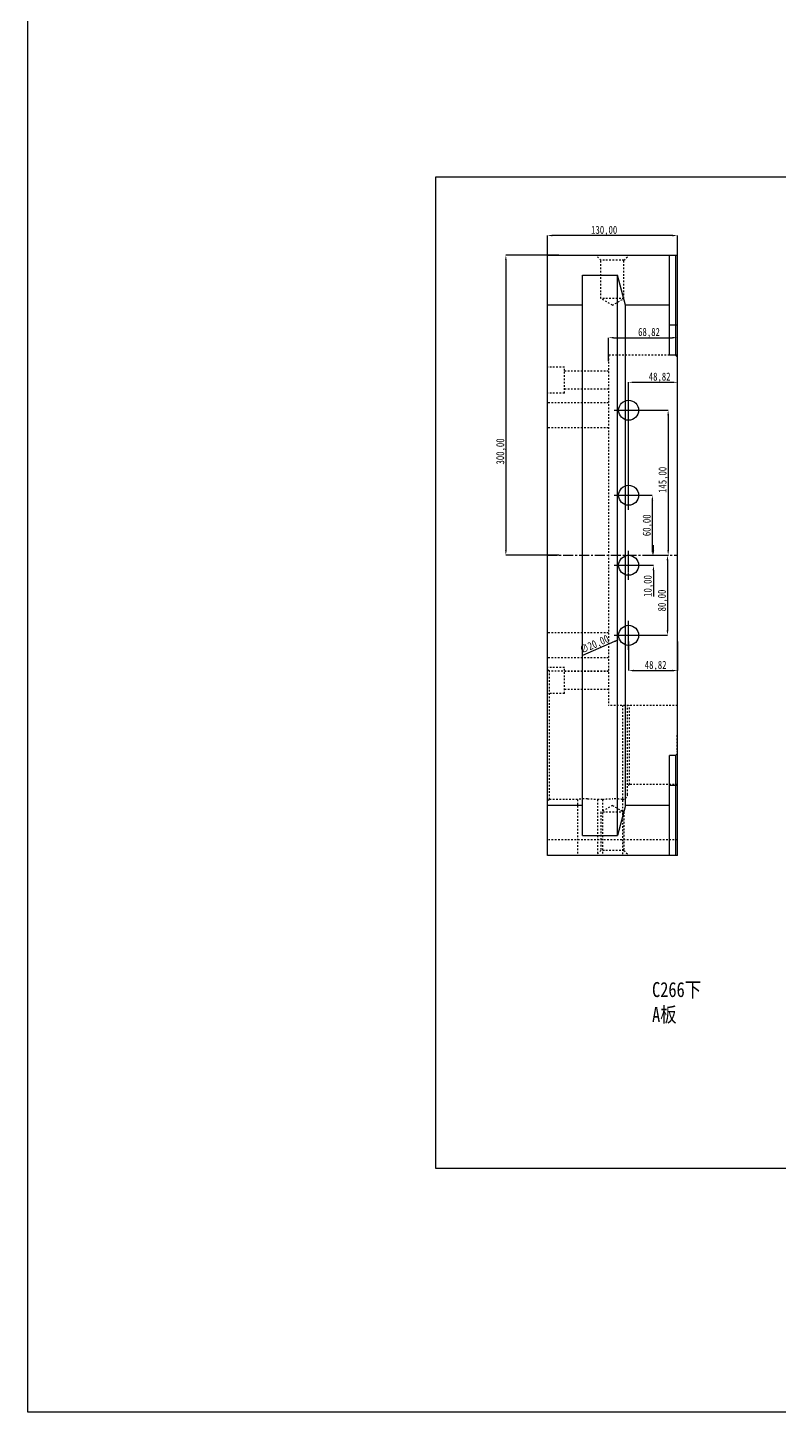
# Model space of a CAD drawing. Header units: millimetres. Extents: x 1727 to 4210, y -6182 to 759.
# Drawn here: x 1727 to 2478, y -6182 to -4798 of the extents above; entities that cross this region are included whole.
import ezdxf

# ---------------------------------------------------------------- set-up
doc = ezdxf.new("R2010")
doc.units = ezdxf.units.MM
doc.header["$LTSCALE"] = 16.335
doc.header["$PDMODE"] = 3
doc.header["$PDSIZE"] = 0.3125
doc.linetypes.add('CENTER', pattern=[0.6, 0.375, -0.075, 0.075, -0.075])
doc.linetypes.add('HIDDEN', pattern=[0.2, 0.1, -0.1])
doc.layers.get('0').update_dxf_attribs({"linetype": 'CONTINUOUS'})
doc.layers.get('Defpoints').update_dxf_attribs({"linetype": 'CONTINUOUS'})
doc.layers.add('DEFAULT_2', color=8, linetype='HIDDEN')
doc.styles.get("Standard").update_dxf_attribs({"font": 'txt', "width": 0.8})
doc.dimstyles.new('mold', dxfattribs={"dimtxt": 8, "dimasz": 5, "dimexe": 0, "dimexo": 0, "dimgap": 0, "dimtad": 1, "dimzin": 1, "dimtxsty": 'Standard', "dimcen": 0, "dimclrd": 4, "dimclre": 4, "dimclrt": 6, "dimazin": 0, "dimtfac": 1, "dimtofl": 0, "dimtmove": 0, "dimatfit": 3, "dimfxl": 0, "dimarcsym": 0})

# ---------------------------------------------------------------- blocks, each defined once
blk = doc.blocks.new('*D330')
at = {"color": 4, "lineweight": -2}
for p, q in [((2258.2, -5024.9), (2205.2, -5024.9)), ((2205.2, -5029.9), (2205.2, -5319.9)), ((2258.2, -5324.9), (2205.2, -5324.9))]:
    blk.add_line(p, q, dxfattribs=at)
at = {"color": 4}
for points in [[(2204.4, -5029.9), (2206.1, -5029.9), (2205.2, -5024.9)], [(2204.4, -5319.9), (2206.1, -5319.9), (2205.2, -5324.9)]]:
    blk.add_solid(points, dxfattribs=at)
at = {"layer": 'Defpoints', "color": 0}
for p in [(2258.2, -5024.9), (2205.2, -5324.9), (2258.2, -5324.9)]:
    blk.add_point(p, dxfattribs=at)
at = {"color": 6, "insert": (2200.6, -5221.1), "char_height": 8, "attachment_point": 5, "rotation": 90}
blk.add_mtext('300,00', dxfattribs=at)
blk = doc.blocks.new('*D529')
at = {"color": 4, "lineweight": -2}
for p, q in [((2342.3, -5179.9), (2367.4, -5179.9)), ((2367.4, -5184.9), (2367.4, -5319.9)), ((2342.3, -5324.9), (2367.4, -5324.9))]:
    blk.add_line(p, q, dxfattribs=at)
at = {"color": 4}
for points in [[(2366.6, -5184.9), (2368.3, -5184.9), (2367.4, -5179.9)], [(2366.6, -5319.9), (2368.3, -5319.9), (2367.4, -5324.9)]]:
    blk.add_solid(points, dxfattribs=at)
at = {"layer": 'Defpoints', "color": 0}
for p in [(2342.3, -5179.9), (2342.3, -5324.9), (2367.4, -5324.9)]:
    blk.add_point(p, dxfattribs=at)
at = {"color": 6, "insert": (2362.8, -5249.5), "char_height": 8, "attachment_point": 5, "rotation": 90}
blk.add_mtext('145,00', dxfattribs=at)
blk = doc.blocks.new('*D530')
at = {"color": 4, "lineweight": -2}
for p, q in [((2342.3, -5264.9), (2351.6, -5264.9)), ((2351.6, -5269.9), (2351.6, -5319.9)), ((2342.3, -5324.9), (2351.6, -5324.9))]:
    blk.add_line(p, q, dxfattribs=at)
at = {"color": 4}
for points in [[(2350.8, -5269.9), (2352.5, -5269.9), (2351.6, -5264.9)], [(2350.8, -5319.9), (2352.5, -5319.9), (2351.6, -5324.9)]]:
    blk.add_solid(points, dxfattribs=at)
at = {"layer": 'Defpoints', "color": 0}
for p in [(2342.3, -5264.9), (2342.3, -5324.9), (2351.6, -5324.9)]:
    blk.add_point(p, dxfattribs=at)
at = {"color": 6, "insert": (2347, -5294.9), "char_height": 8, "attachment_point": 5, "rotation": 90}
blk.add_mtext('60,00', dxfattribs=at)
blk = doc.blocks.new('*D531')
at = {"color": 4, "lineweight": -2}
for p, q in [((2342.3, -5324.9), (2352.7, -5324.9)), ((2352.7, -5319.9), (2352.7, -5314.9)), ((2342.3, -5334.9), (2352.7, -5334.9)), ((2352.7, -5339.9), (2352.7, -5366.2))]:
    blk.add_line(p, q, dxfattribs=at)
at = {"color": 4}
for points in [[(2351.9, -5319.9), (2353.5, -5319.9), (2352.7, -5324.9)], [(2351.9, -5339.9), (2353.5, -5339.9), (2352.7, -5334.9)]]:
    blk.add_solid(points, dxfattribs=at)
at = {"layer": 'Defpoints', "color": 0}
for p in [(2342.3, -5324.9), (2342.3, -5334.9), (2352.7, -5334.9)]:
    blk.add_point(p, dxfattribs=at)
at = {"color": 6, "insert": (2348, -5355.6), "char_height": 8, "attachment_point": 5, "rotation": 90}
blk.add_mtext('10,00', dxfattribs=at)
blk = doc.blocks.new('*D532')
at = {"color": 4, "lineweight": -2}
for p, q in [((2358.7, -5324.9), (2366.7, -5324.9)), ((2366.7, -5329.9), (2366.7, -5399.9)), ((2332.7, -5404.9), (2366.7, -5404.9))]:
    blk.add_line(p, q, dxfattribs=at)
at = {"color": 4}
for points in [[(2365.9, -5329.9), (2367.6, -5329.9), (2366.7, -5324.9)], [(2365.9, -5399.9), (2367.6, -5399.9), (2366.7, -5404.9)]]:
    blk.add_solid(points, dxfattribs=at)
at = {"layer": 'Defpoints', "color": 0}
for p in [(2358.7, -5324.9), (2332.7, -5404.9), (2366.7, -5404.9)]:
    blk.add_point(p, dxfattribs=at)
at = {"color": 6, "insert": (2362.1, -5370.1), "char_height": 8, "attachment_point": 5, "rotation": 90}
blk.add_mtext('80,00', dxfattribs=at)
blk = doc.blocks.new('*D533')
at = {"color": 4, "lineweight": -2}
for p, q in [((2327.9, -5260.4), (2327.9, -5152)), ((2332.9, -5152), (2371.7, -5152)), ((2376.7, -5181.5), (2376.7, -5152))]:
    blk.add_line(p, q, dxfattribs=at)
at = {"color": 4}
for points in [[(2332.9, -5151.2), (2332.9, -5152.8), (2327.9, -5152)], [(2371.7, -5151.2), (2371.7, -5152.8), (2376.7, -5152)]]:
    blk.add_solid(points, dxfattribs=at)
at = {"layer": 'Defpoints', "color": 0}
for p in [(2376.7, -5152), (2376.7, -5181.5), (2327.9, -5260.4)]:
    blk.add_point(p, dxfattribs=at)
at = {"color": 6, "insert": (2358.9, -5147.3), "char_height": 8, "attachment_point": 5}
blk.add_mtext('48,82', dxfattribs=at)
blk = doc.blocks.new('*D534')
at = {"color": 4, "lineweight": -2}
for p, q in [((2327.9, -5411.1), (2327.9, -5440.2)), ((2376.7, -5411.1), (2376.7, -5440.2)), ((2332.9, -5440.2), (2371.7, -5440.2))]:
    blk.add_line(p, q, dxfattribs=at)
at = {"color": 4}
for points in [[(2332.9, -5439.3), (2332.9, -5441), (2327.9, -5440.2)], [(2371.7, -5439.3), (2371.7, -5441), (2376.7, -5440.2)]]:
    blk.add_solid(points, dxfattribs=at)
at = {"layer": 'Defpoints', "color": 0}
for p in [(2327.9, -5411.1), (2376.7, -5411.1), (2376.7, -5440.2)]:
    blk.add_point(p, dxfattribs=at)
at = {"color": 6, "insert": (2354.9, -5435.5), "char_height": 8, "attachment_point": 5}
blk.add_mtext('48,82', dxfattribs=at)
blk = doc.blocks.new('*D535')
at = {"color": 4, "lineweight": -2}
blk.add_line((2282.2, -5424.8), (2314.2, -5410.9), dxfattribs=at)
at = {"color": 4}
blk.add_solid([(2313.8, -5410.1), (2314.5, -5411.7), (2318.8, -5408.9)], dxfattribs=at)
at = {"layer": 'Defpoints', "color": 0}
for p in [(2318.8, -5408.9), (2337.1, -5400.9)]:
    blk.add_point(p, dxfattribs=at)
at = {"color": 6, "insert": (2294, -5414.6), "char_height": 8, "attachment_point": 5, "rotation": 23.5626}
blk.add_mtext('∅20,00', dxfattribs=at)
blk = doc.blocks.new('*D563')
at = {"color": 4, "lineweight": -2}
for p, q in [((2246.7, -5034.1), (2246.7, -5005.3)), ((2371.7, -5005.3), (2251.7, -5005.3)), ((2376.7, -5024.9), (2376.7, -5005.3))]:
    blk.add_line(p, q, dxfattribs=at)
at = {"color": 4}
for points in [[(2251.7, -5004.5), (2251.7, -5006.1), (2246.7, -5005.3)], [(2371.7, -5004.5), (2371.7, -5006.1), (2376.7, -5005.3)]]:
    blk.add_solid(points, dxfattribs=at)
at = {"layer": 'Defpoints', "color": 0}
for p in [(2246.7, -5005.3), (2246.7, -5034.1), (2376.7, -5024.9)]:
    blk.add_point(p, dxfattribs=at)
at = {"color": 6, "insert": (2303.5, -5000.6), "char_height": 8, "attachment_point": 5}
blk.add_mtext('130,00', dxfattribs=at)
blk = doc.blocks.new('*D687')
at = {"color": 4, "lineweight": -2}
for p, q in [((2307.9, -5130.9), (2307.9, -5107.4)), ((2312.9, -5107.4), (2371.7, -5107.4)), ((2376.7, -5135.5), (2376.7, -5107.4))]:
    blk.add_line(p, q, dxfattribs=at)
at = {"color": 4}
for points in [[(2312.9, -5106.6), (2312.9, -5108.2), (2307.9, -5107.4)], [(2371.7, -5106.6), (2371.7, -5108.2), (2376.7, -5107.4)]]:
    blk.add_solid(points, dxfattribs=at)
at = {"layer": 'Defpoints', "color": 0}
for p in [(2376.7, -5107.4), (2307.9, -5130.9), (2376.7, -5135.5)]:
    blk.add_point(p, dxfattribs=at)
at = {"color": 6, "insert": (2348.3, -5102.7), "char_height": 8, "attachment_point": 5}
blk.add_mtext('68,82', dxfattribs=at)

msp = doc.modelspace()

# ---------------------------------------------------------------- linework, layer by layer
at = {"color": 7, "linetype": 'Continuous'}
for p, q in [((2246.747, -5624.915), (2246.747, -5024.915)), ((2246.747, -5024.915), (2376.747, -5024.915)), ((2368.747, -5124.915), (2368.747, -5024.915)), ((2374.747, -5024.915), (2374.747, -5124.915)), ((2376.747, -5624.915), (2376.747, -5024.915)), ((2281.747, -5604.915), (2281.747, -5044.915)), ((2281.747, -5044.915), (2316.747, -5044.915)), ((2316.747, -5604.915), (2316.747, -5044.915)), ((2324.786, -5074.915), (2316.747, -5044.915)), ((2281.747, -5074.915), (2246.747, -5074.915)), ((2324.786, -5574.915), (2324.786, -5074.915)), ((2368.747, -5074.915), (2324.786, -5074.915)), ((2376.747, -5094.915), (2368.747, -5094.915)), ((2374.747, -5124.915), (2368.747, -5124.915)), ((2376.747, -5126.915), (2374.747, -5124.915)), ((2374.747, -5524.915), (2368.747, -5524.915)), ((2368.747, -5624.915), (2368.747, -5524.915)), ((2374.747, -5524.915), (2376.747, -5522.915)), ((2374.747, -5524.915), (2374.747, -5624.915)), ((2376.747, -5554.915), (2368.747, -5554.915)), ((2281.747, -5574.915), (2246.747, -5574.915)), ((2324.786, -5574.915), (2316.747, -5604.915)), ((2368.747, -5574.915), (2324.786, -5574.915)), ((2281.747, -5604.915), (2316.747, -5604.915)), ((2376.747, -5624.915), (2246.747, -5624.915))]:
    msp.add_line(p, q, dxfattribs=at)
at = {"color": 1, "linetype": 'CENTER', "ltscale": 0.248791}
for p, q in [((2327.928, -5194.315), (2327.928, -5165.515)), ((2313.528, -5179.915), (2342.328, -5179.915)), ((2327.928, -5279.315), (2327.928, -5250.515)), ((2313.528, -5264.915), (2342.328, -5264.915)), ((2327.928, -5349.315), (2327.928, -5320.515)), ((2313.528, -5334.915), (2342.328, -5334.915)), ((2327.928, -5419.315), (2327.928, -5390.515)), ((2313.528, -5404.915), (2342.328, -5404.915))]:
    msp.add_line(p, q, dxfattribs=at)
at = {"color": 1, "linetype": 'CENTER', "ltscale": 1.617141}
msp.add_line((2246.747, -5324.915), (2376.747, -5324.915), dxfattribs=at)
for points in [[(1727.389, 759.168), (4210.482, 759.168), (4210.482, -6181.558), (1727.389, -6181.558)], [(2135.129, -4946.668), (3204.768, -4946.668), (3204.768, -5937.898), (2135.129, -5937.898)]]:
    msp.add_lwpolyline(points, close=True)
for centre in [(2327.928, -5179.915), (2327.928, -5264.915), (2327.928, -5334.915), (2327.928, -5404.915)]:
    msp.add_circle(centre, 10)
at = {"layer": 'DEFAULT_2', "color": 8, "linetype": 'HIDDEN'}
for p, q in [((2300.247, -5029.915), (2295.247, -5024.915)), ((2300.247, -5068.276), (2300.247, -5029.915)), ((2323.247, -5029.915), (2300.247, -5029.915)), ((2323.247, -5029.915), (2328.247, -5024.915)), ((2323.247, -5068.276), (2323.247, -5029.915)), ((2311.747, -5074.915), (2300.247, -5068.276)), ((2323.247, -5068.276), (2300.247, -5068.276)), ((2311.747, -5074.915), (2323.247, -5068.276)), ((2307.928, -5124.915), (2307.928, -5474.915)), ((2368.747, -5124.915), (2307.928, -5124.915)), ((2376.747, -5124.915), (2374.747, -5124.915)), ((2263.747, -5136.915), (2246.747, -5136.915)), ((2263.747, -5162.915), (2263.747, -5136.915)), ((2307.928, -5140.915), (2263.747, -5140.915)), ((2307.928, -5158.915), (2263.747, -5158.915)), ((2263.747, -5162.915), (2246.747, -5162.915)), ((2307.928, -5172.415), (2246.747, -5172.415)), ((2307.928, -5197.415), (2246.747, -5197.415)), ((2307.928, -5402.415), (2246.747, -5402.415)), ((2307.928, -5427.415), (2246.747, -5427.415)), ((2263.747, -5436.915), (2246.747, -5436.915)), ((2248.747, -5440.84), (2246.747, -5438.84)), ((2263.747, -5462.915), (2263.747, -5436.915)), ((2248.747, -5568.99), (2248.747, -5440.84)), ((2307.928, -5440.84), (2248.747, -5440.84)), ((2307.928, -5440.915), (2263.747, -5440.915)), ((2263.747, -5462.915), (2246.747, -5462.915)), ((2307.928, -5458.915), (2263.747, -5458.915)), ((2376.747, -5474.915), (2307.928, -5474.915)), ((2321.747, -5474.915), (2321.747, -5624.915)), ((2326.747, -5563.988), (2326.747, -5474.915)), ((2328.747, -5553.945), (2328.747, -5474.915)), ((2376.747, -5504.696), (2376.247, -5504.696)), ((2376.247, -5504.696), (2376.247, -5521.306)), ((2376.747, -5504.86), (2376.247, -5504.86)), ((2376.747, -5505.702), (2376.247, -5505.702)), ((2376.747, -5505.748), (2376.247, -5505.748)), ((2376.747, -5505.858), (2376.247, -5505.858)), ((2376.747, -5505.904), (2376.247, -5505.904)), ((2376.747, -5506.206), (2376.247, -5506.206)), ((2376.747, -5506.242), (2376.247, -5506.242)), ((2376.747, -5506.563), (2376.247, -5506.563)), ((2376.747, -5506.692), (2376.247, -5506.692)), ((2376.747, -5506.856), (2376.247, -5506.856)), ((2376.747, -5506.904), (2376.247, -5506.904)), ((2376.747, -5506.947), (2376.247, -5506.947)), ((2376.747, -5507.606), (2376.247, -5507.606)), ((2376.747, -5508.21), (2376.247, -5508.21)), ((2376.747, -5508.356), (2376.247, -5508.356)), ((2376.747, -5508.558), (2376.247, -5508.558)), ((2376.747, -5508.613), (2376.247, -5508.613)), ((2376.747, -5508.758), (2376.247, -5508.758)), ((2376.747, -5508.933), (2376.247, -5508.933)), ((2376.747, -5509.025), (2376.247, -5509.025)), ((2376.747, -5509.638), (2376.247, -5509.638)), ((2376.747, -5510.123), (2376.247, -5510.123)), ((2376.747, -5510.361), (2376.247, -5510.361)), ((2376.747, -5510.535), (2376.247, -5510.535)), ((2376.747, -5510.887), (2376.247, -5510.887)), ((2376.747, -5510.919), (2376.247, -5510.919)), ((2376.747, -5511.084), (2376.247, -5511.084)), ((2376.747, -5511.157), (2376.247, -5511.157)), ((2376.747, -5511.221), (2376.247, -5511.221)), ((2376.747, -5511.422), (2376.247, -5511.422)), ((2376.747, -5511.532), (2376.247, -5511.532)), ((2376.747, -5511.921), (2376.247, -5511.921)), ((2376.747, -5512.054), (2376.247, -5512.054)), ((2376.747, -5513.134), (2376.247, -5513.134)), ((2376.747, -5513.6), (2376.247, -5513.6)), ((2376.747, -5513.637), (2376.247, -5513.637)), ((2376.747, -5513.967), (2376.247, -5513.967)), ((2376.747, -5514.086), (2376.247, -5514.086)), ((2376.747, -5514.159), (2376.247, -5514.159)), ((2376.747, -5514.744), (2376.247, -5514.744)), ((2376.747, -5515.065), (2376.247, -5515.065)), ((2376.747, -5515.597), (2376.247, -5515.597)), ((2376.747, -5516.179), (2376.247, -5516.179)), ((2376.747, -5516.284), (2376.247, -5516.284)), ((2376.747, -5516.335), (2376.247, -5516.335)), ((2376.747, -5516.476), (2376.247, -5516.476)), ((2376.747, -5516.767), (2376.247, -5516.767)), ((2376.747, -5517.042), (2376.247, -5517.042)), ((2376.747, -5517.144), (2376.247, -5517.144)), ((2376.747, -5517.215), (2376.247, -5517.215)), ((2376.747, -5517.27), (2376.247, -5517.27)), ((2376.747, -5517.417), (2376.247, -5517.417)), ((2376.747, -5518.35), (2376.247, -5518.35)), ((2376.747, -5518.561), (2376.247, -5518.561)), ((2376.747, -5521.306), (2376.247, -5521.306)), ((2328.747, -5553.945), (2326.747, -5555.945)), ((2376.747, -5553.945), (2328.747, -5553.945)), ((2248.747, -5568.99), (2246.747, -5570.99)), ((2276.747, -5568.99), (2248.747, -5568.99)), ((2276.747, -5568.99), (2276.747, -5624.915)), ((2301.747, -5568.99), (2296.747, -5568.99)), ((2296.747, -5568.99), (2296.747, -5624.915)), ((2311.747, -5574.915), (2300.247, -5581.555)), ((2301.747, -5568.99), (2301.747, -5624.915)), ((2311.747, -5574.915), (2323.247, -5581.555)), ((2323.247, -5581.555), (2300.247, -5581.555)), ((2300.247, -5581.555), (2300.247, -5619.915)), ((2323.247, -5581.555), (2323.247, -5619.915)), ((2376.747, -5609.415), (2246.747, -5609.415)), ((2300.247, -5619.915), (2295.247, -5624.915)), ((2323.247, -5619.915), (2300.247, -5619.915)), ((2323.247, -5619.915), (2328.247, -5624.915))]:
    msp.add_line(p, q, dxfattribs=at)
for centre, radius, start, end in [((2286.76, -5632.01), 63.804, 90.011454, 94.529247), ((2311.713, -5632.714), 64.509, 81.051579, 89.969731), ((2321.747, -5563.99), 5, 270, 0)]:
    msp.add_arc(centre, radius, start, end, dxfattribs=at)
for points, knots in [([(2286.747, -5568.205), (2286.096, -5568.205), (2284.819, -5568.225), (2282.966, -5568.31), (2281.259, -5568.436), (2279.96, -5568.565), (2279.043, -5568.671), (2278.46, -5568.745), (2277.958, -5568.812), (2277.539, -5568.871), (2277.211, -5568.919), (2276.989, -5568.954), (2276.867, -5568.971), (2276.797, -5568.984), (2276.778, -5568.983), (2276.744, -5568.992), (2276.748, -5568.99)], [0, 0, 0, 0, 0.1944887, 0.38174118, 0.55423348, 0.70566957, 0.77166641, 0.83028144, 0.88096836, 0.92319193, 0.95650568, 0.98059181, 0.98907802, 0.99514589, 0.99878653, 1, 1, 1, 1]), ([(2286.747, -5568.205), (2287.398, -5568.205), (2288.676, -5568.225), (2290.529, -5568.31), (2292.236, -5568.436), (2293.534, -5568.565), (2294.452, -5568.671), (2295.034, -5568.745), (2295.537, -5568.812), (2295.955, -5568.871), (2296.249, -5568.914), (2296.439, -5568.943), (2296.548, -5568.96), (2296.628, -5568.971), (2296.697, -5568.985), (2296.717, -5568.982), (2296.75, -5568.993), (2296.747, -5568.99)], [0, 0, 0, 0, 0.19448896, 0.38174163, 0.5542341, 0.7056703, 0.77166713, 0.83028213, 0.88096898, 0.92319243, 0.95650608, 0.96972182, 0.98059204, 0.98907809, 0.99514582, 0.99878647, 1, 1, 1, 1]), ([(2301.748, -5568.99), (2301.751, -5568.988), (2301.768, -5568.989), (2301.803, -5568.98), (2301.864, -5568.973), (2301.992, -5568.952), (2302.21, -5568.92), (2302.54, -5568.871), (2302.958, -5568.812), (2303.461, -5568.745), (2304.043, -5568.671), (2304.96, -5568.565), (2306.259, -5568.436), (2307.966, -5568.31), (2309.819, -5568.225), (2311.096, -5568.205), (2311.747, -5568.205)], [0, 0, 0, 0, 0.00121365, 0.00485438, 0.01092211, 0.01940836, 0.0434955, 0.07681043, 0.11903479, 0.16972338, 0.22833955, 0.29433634, 0.44577177, 0.6182593, 0.80550979, 1, 1, 1, 1]), ([(2321.747, -5568.99), (2321.493, -5568.951), (2318.186, -5568.454), (2314.835, -5568.205), (2311.747, -5568.205)], [0, 0, 0, 0, 0.07689121, 1, 1, 1, 1])]:
    msp.add_open_spline(points, degree=3, knots=knots, dxfattribs=at)

# ---------------------------------------------------------------- texts
at = {"insert": (2351.335, -5751.471), "char_height": 15, "width": 142.61871, "attachment_point": 1}
msp.add_mtext('{\\fSimSun|b0|i0|c134|p2;\\C1;C266下\\PA板}', dxfattribs=at)

# ---------------------------------------------------------------- dimensions: what is measured, and where the dimension line sits
for base, p1, p2, picture, middle in [((2246.747, -5005.301), (2376.747, -5024.915), (2246.747, -5034.051), '*D563', (2303.522, -5005.301)), ((2376.747, -5107.412), (2307.928, -5130.929), (2376.747, -5135.535), '*D687', (2348.258, -5107.412)), ((2376.747, -5152.002), (2327.928, -5260.438), (2376.747, -5181.527), '*D533', (2358.914, -5152.002)), ((2376.747, -5440.172), (2327.928, -5411.098), (2376.747, -5411.098), '*D534', (2354.93, -5440.172))]:
    dim = msp.add_linear_dim(base=base, p1=p1, p2=p2, dimstyle='mold')
    dim.commit()
    dim.dimension.update_dxf_attribs({"geometry": picture, "text_midpoint": middle, "dimtype": 160})
for base, p1, p2, picture, middle in [((2205.233, -5324.915), (2258.155, -5024.915), (2258.155, -5324.915), '*D330', (2205.233, -5221.065)), ((2367.425, -5324.915), (2342.328, -5179.915), (2342.328, -5324.915), '*D529', (2367.425, -5249.541)), ((2351.646, -5324.915), (2342.328, -5264.915), (2342.328, -5324.915), '*D530', (2351.646, -5294.915)), ((2366.728, -5404.915), (2358.663, -5324.915), (2332.714, -5404.915), '*D532', (2366.728, -5370.059)), ((2352.702, -5334.915), (2342.328, -5324.915), (2342.328, -5334.915), '*D531', (2352.702, -5355.582))]:
    dim = msp.add_linear_dim(base=base, p1=p1, p2=p2, angle=90, dimstyle='mold')
    dim.commit()
    dim.dimension.update_dxf_attribs({"geometry": picture, "text_midpoint": middle, "dimtype": 160})
dim = msp.add_diameter_dim_2p(p1=(2337.094, -5400.918), p2=(2318.762, -5408.913), dimstyle='mold')
dim.commit()
dim.dimension.update_dxf_attribs({"geometry": '*D535', "text_midpoint": (2294.042, -5414.602)})

doc.saveas('drawing.dxf')
